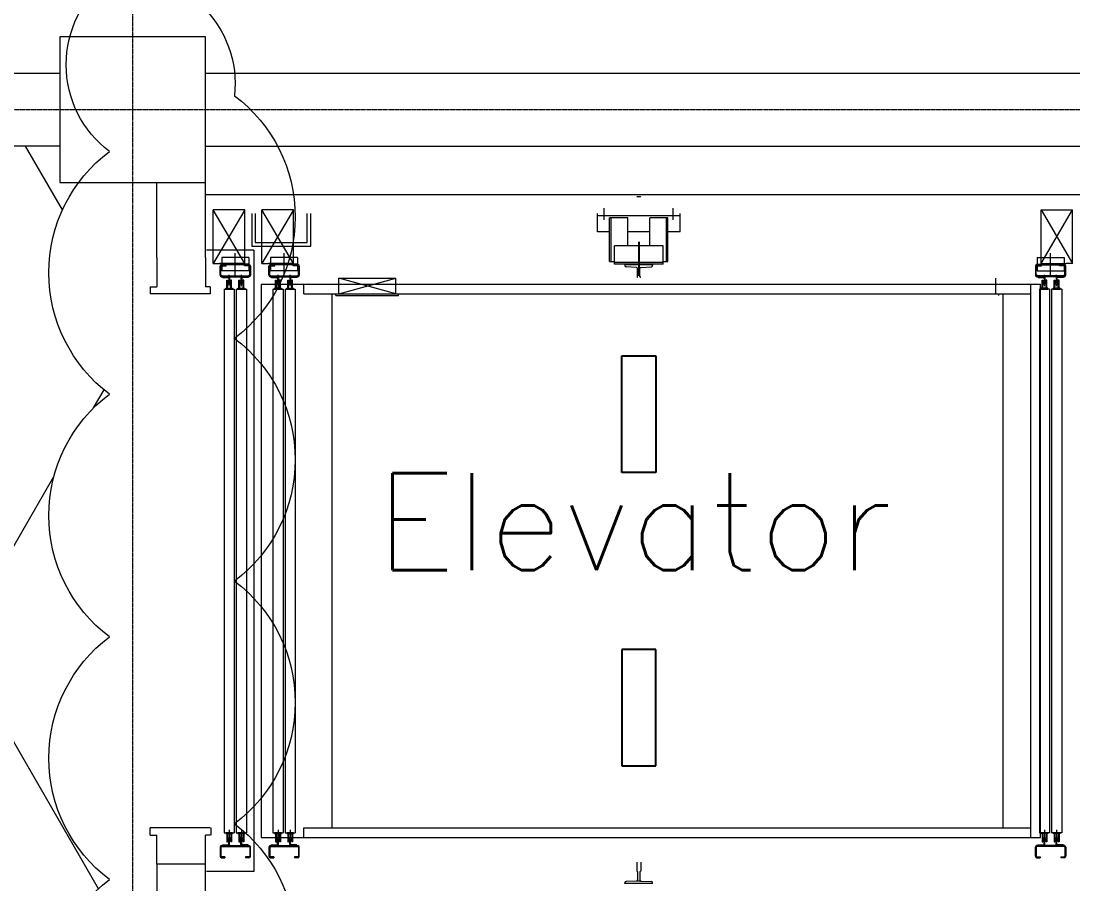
# Model space of a CAD drawing. Extents: x -59767 to 1106559, y -1290 to 1129522.
# Drawn here: x 631579 to 635912, y 465102 to 468658 of the extents above; entities that cross this region are included whole.
import ezdxf

# ---------------------------------------------------------------- set-up
doc = ezdxf.new("R2010")
doc.units = 0
doc.linetypes.add('CENTER', pattern=[2, 1.25, -0.25, 0.25, -0.25])
for name, color, linetype, lineweight in [('COLUMN', 2, 'CONTINUOUS', 9), ('ELEV', 6, 'CONTINUOUS', 9), ('TEXT', 3, 'CONTINUOUS', 9), ('WALL_200', 3, 'CONTINUOUS', 9), ('WALL_300', 7, 'CONTINUOUS', 9), ('중간선', 5, 'CONTINUOUS', 9), ('중심선', 1, 'CENTER', 9)]:
    doc.layers.add(name, color=color, linetype=linetype, lineweight=lineweight)
doc.styles.get("Standard").update_dxf_attribs({"font": 'romans.shx', "bigfont": 'whtgtxt.shx'})

# ---------------------------------------------------------------- blocks, each defined once
blk = doc.blocks.new('column600')
at = {"layer": 'COLUMN', "linetype": 'Continuous'}
blk.add_lwpolyline([(-300, -300), (300, -300), (300, 300), (-300, 300)], close=True, dxfattribs=at)

msp = doc.modelspace()

# ---------------------------------------------------------------- hatches: boundary and pattern name
at = {"layer": '중간선'}
h = msp.add_hatch(dxfattribs=at)
h.set_pattern_fill('DIAMONDS', color=210, scale=400)
h.set_pattern_definition([(60, (0, 0), (-1099.8523, 635), []), (120, (0, 0), (-1099.8523, -635), [])])
h.paths.add_polyline_path([(620038.6, 461592.8), (620340, 461592.8), (625740, 461592.8), (626038.6, 461592.8), (626038.6, 467992.8), (625738.6, 467992.8), (625738.6, 468142.8), (620338.6, 468142.8), (620338.6, 467992.8), (620038.6, 467992.8)])
h.paths.add_polyline_path([(614038.6, 467350.4, 0.297677), (614272.2, 467992.8), (614338.6, 467992.8), (614338.6, 468142.8), (619738.6, 468142.8), (619738.6, 467992.8), (620038.6, 467992.8), (620038.6, 461592.8), (619740, 461592.8), (617934.8, 461592.8), (617934.8, 462261.7), (617934.8, 462381.7), (617963.3, 462381.7), (617963.3, 462411.7), (617715.8, 462411.7), (617715.8, 462381.7), (617734.8, 462381.7), (617734.8, 462261.7), (617734.8, 462231.4), (617539.8, 462231.4), (617539.8, 464792), (617577.9, 464792), (617577.9, 464761.7), (617561.4, 464761.7), (617561.4, 464734.7), (617579.4, 464734.7), (617579.4, 464727.7), (617563.4, 464727.7, 0.308069), (617560.6, 464729.6), (617574.4, 464729.6), (617574.4, 464732.8), (617560.6, 464732.8, 0.414214), (617554.4, 464726.6), (617554.4, 464694.5), (617554.4, 464689, 0.414214), (617560.6, 464682.8), (617563.4, 464682.8), (617563.4, 464681.8, 0.414214), (617565.4, 464679.8), (617586.4, 464679.8, -0.414214), (617590.4, 464675.8), (617590.4, 464668.8), (617585.1, 464668.8), (617581.9, 464668.8), (617581.9, 464631.8), (617581.9, 464631.6), (617570.9, 464631.6), (617570.9, 462391.6), (617577.9, 462391.6), (617581.9, 462391.6), (617581.9, 462354.6), (617585.1, 462354.6), (617590.4, 462354.6), (617590.4, 462345.6, -0.414214), (617586.4, 462341.6), (617565.4, 462341.6, 0.414214), (617563.4, 462339.6), (617563.4, 462337.9, 1.626978), (617563.4, 462326.9, 0.282749), (617566.8, 462332.4, 0.126944), (617566.1, 462335.4), (617591.9, 462335.4), (617593.4, 462335.4), (617640.4, 462335.4), (617667.8, 462335.4, 0.424945), (617670.4, 462326.9, 0.559151), (617679.4, 462332.4, 0.559151), (617670.4, 462337.9), (617670.4, 462339.6, 0.414214), (617668.4, 462341.6), (617647.4, 462341.6, -0.414214), (617643.4, 462345.6), (617643.4, 462354.6), (617651.9, 462354.6), (617651.9, 462356.6), (617651.9, 462388.4), (617655.9, 462388.4), (617655.9, 462391.6), (617662.9, 462391.6), (617662.9, 464631.6), (617655.9, 464631.6), (617655.9, 464635), (617651.9, 464635), (617651.9, 464666.8), (617651.9, 464668.8), (617643.4, 464668.8), (617643.4, 464675.8, -0.414214), (617647.4, 464679.8), (617668.4, 464679.8, 0.414214), (617670.4, 464681.8), (617670.4, 464682.8), (617673.2, 464682.8, 0.414214), (617679.4, 464689), (617679.4, 464694.5), (617679.4, 464726.6, 0.414214), (617673.2, 464732.8), (617659.4, 464732.8), (617659.4, 464729.6), (617673.2, 464729.6, 0.308069), (617670.4, 464727.7, 0.44546), (617672.4, 464723.8), (617672.4, 464691.9, 0.631141), (617671.5, 464686.6), (617670.9, 464686), (617591.9, 464686), (617562.9, 464686), (617562.4, 464686.6, 0.242372), (617563.6, 464689, 0.337188), (617561.4, 464691.9), (617561.4, 464723.8, 0.337188), (617563.6, 464726.6, 0.094132), (617563.4, 464727.7), (617579.4, 464727.7), (617579.4, 464734.7), (617561.4, 464734.7), (617561.4, 464761.7), (617577.9, 464761.7), (617577.9, 464737.8), (617680.9, 464737.8), (617707.9, 464737.8), (617707.9, 464792), (617734.8, 464792), (617734.8, 464761.7), (617734.8, 464641.7), (617715.8, 464641.7), (617715.8, 464611.7), (617963.3, 464611.7), (617963.3, 464641.7), (617934.8, 464641.7), (617934.8, 464761.7), (617934.8, 465511.7), (614188.9, 465511.7, 0.393597), (614038.6, 466350.4, 0.5)])
h.paths.add_polyline_path([(617560.6, 462288.6), (617574.4, 462288.6), (617574.4, 462291.8), (617566.1, 462291.8, 0.126944), (617566.8, 462294.8, 2.414214)], flags=16)
h.paths.add_polyline_path([(617659.4, 462291.8), (617659.4, 462288.6), (617673.2, 462288.6, 0.414214), (617679.4, 462294.8, 1.290803), (617667.8, 462291.8)], flags=16)
h.paths.add_polyline_path([(617667.8, 462291.8, -1.290803), (617679.4, 462294.8, -0.414214), (617673.2, 462288.6, -0.272919), (617667.8, 462291.8), (617673.2, 462291.8, 0.414214), (617676.2, 462294.8, 2.414214), (617673.2, 462291.8)], flags=0)
h.paths.add_polyline_path([(626038.6, 461592.8), (626340, 461592.8), (631694.2, 461592.8, -0.247883), (631943.6, 462120.7, -0.5), (631943.6, 463120.7, -0.5), (631943.6, 464120.7, -0.5), (631943.6, 465120.7, -0.5), (631943.6, 466120.7, -0.5), (631943.6, 467120.7, -0.412527), (631816.4, 467992.8), (631738.6, 467992.8), (631738.6, 468142.8), (626338.6, 468142.8), (626338.6, 467992.8), (626038.6, 467992.8)])
h = msp.add_hatch(dxfattribs=at)
h.set_pattern_fill('ANSI31', color=170, scale=400)
h.paths.add_polyline_path([(636031.7, 467556.8), (636059.7, 467556.8), (636055.7, 467553.4), (636031.7, 467553.4)])
h.paths.add_polyline_path([(636031.7, 465313.4), (636059.7, 465310.2), (636045.7, 465310.2), (636031.7, 465310.2)])
h.paths.add_polyline_path([(635995.7, 465273.3), (635997.2, 465290.4), (635997.2, 465273.3)])
h.paths.add_polyline_path([(650038.6, 454592.8), (650038.6, 460992.8), (650340, 460992.8), (650340, 461292.8), (655740, 461292.8), (655740, 460992.8), (656038.6, 460992.8), (656038.6, 454592.8), (655738.6, 454592.8), (655738.6, 454292.8), (650338.6, 454292.8), (650338.6, 454592.8)])
h.paths.add_polyline_path([(644038.6, 454592.8), (644038.6, 459892.8), (647038.6, 461292.8), (649740, 461292.8), (649740, 460992.8), (650038.6, 460992.8), (650038.6, 454592.8), (649738.6, 454592.8), (649738.6, 454292.8), (644338.6, 454292.8), (644338.6, 454592.8)])
h.paths.add_polyline_path([(656038.6, 454592.8), (656038.6, 460992.8), (656340, 460992.8), (656340, 461292.8), (661740, 461292.8), (661740, 460992.8), (662038.6, 460992.8), (662038.6, 454592.8), (661738.6, 454592.8), (661738.6, 454292.8), (656338.6, 454292.8), (656338.6, 454592.8)])
h.paths.add_polyline_path([(644038.6, 453992.8), (644338.6, 453992.8), (644338.6, 454292.8), (649738.6, 454292.8), (649738.6, 453992.8), (650038.6, 453992.8), (650038.6, 447592.8), (649738.5, 447592.8), (649738.5, 447292.8), (647038.6, 447292.8), (644038.6, 448692.8)])
h.paths.add_polyline_path([(656038.6, 447592.8), (656038.6, 453992.8), (656338.6, 453992.8), (656338.6, 454292.8), (661738.6, 454292.8), (661738.6, 453992.8), (662038.6, 453992.8), (662038.6, 447592.8), (661738.5, 447592.8), (661738.5, 447292.8), (656338.5, 447292.8), (656338.5, 447592.8)])
h.paths.add_polyline_path([(650038.6, 447592.8), (650038.6, 453992.8), (650338.6, 453992.8), (650338.6, 454292.8), (655738.6, 454292.8), (655738.6, 453992.8), (656038.6, 453992.8), (656038.6, 447592.8), (655738.5, 447592.8), (655738.5, 447292.8), (650338.5, 447292.8), (650338.5, 447592.8)])
h.paths.add_polyline_path([(644038.6, 446992.8), (644338.5, 446992.8), (644338.5, 447292.8), (647038.6, 447292.8), (650038.6, 445892.8), (650038.6, 440592.8), (649738.6, 440592.8), (649738.6, 440392.8), (644338.6, 440392.8), (644338.6, 440592.8), (644038.6, 440592.8)])
h.paths.add_polyline_path([(638038.6, 446992.8), (638338.5, 446992.8), (638338.5, 447292.8), (643738.5, 447292.8), (643738.5, 446992.8), (644038.6, 446992.8), (644038.6, 440592.8), (643738.6, 440592.8), (643738.6, 440392.8), (642792.3, 440392.8, 0.278616), (642467.8, 440798.2, 0.5), (641467.8, 440798.2, 0.5), (640467.8, 440798.2, 0.5), (639467.8, 440798.2, 0.5), (639467.8, 440426.3, 0.021131), (639427, 440392.8), (638338.6, 440392.8), (638338.6, 440592.8), (638038.6, 440592.8)])
h.paths.add_polyline_path([(656038.6, 461592.8), (656038.6, 465492.8), (661738.6, 468152.8), (661738.6, 467992.8), (662038.6, 467992.8), (662038.6, 461592.8), (661740, 461592.8), (661740, 461292.8), (656340, 461292.8), (656340, 461592.8)])
h.paths.add_polyline_path([(638038.6, 464592.9), (638038.6, 467992.8), (638338.6, 467992.8), (638338.6, 468142.8), (643738.6, 468142.8), (643738.6, 467992.8), (644038.6, 467992.8), (644038.6, 461592.8), (643740, 461592.8), (643740, 461292.8), (638340, 461292.8), (638340, 461592.8), (638337.3, 461592.8), (638337.3, 464592.9)])
h.paths.add_polyline_path([(656038.6, 446992.8), (656338.5, 446992.8), (656338.5, 447292.8), (661738.5, 447292.8), (661738.5, 446992.8), (662038.6, 446992.8), (662038.6, 440592.8), (661738.6, 440592.8), (661738.6, 440432.8), (656038.6, 443092.8), (656038.6, 446992.8)])
h.paths.add_polyline_path([(644038.6, 467992.8), (644338.6, 467992.8), (644338.6, 468142.8), (649738.6, 468142.8), (649738.6, 467992.8), (650038.6, 467992.8), (650038.6, 462692.8), (647038.6, 461292.8), (644340, 461292.8), (644340, 461592.8), (644038.6, 461592.8)])
h.paths.add_polyline_path([(632524.5, 447292.8), (637738.5, 447292.8), (637738.5, 446992.8), (638038.6, 446992.8), (638038.6, 440592.8), (637738.6, 440592.8), (637738.6, 440392.8), (632508.9, 440392.8, 0.467298), (632458.1, 441350.4, 0.5), (632458.1, 442350.4, 0.5), (632458.1, 443350.4, 0.5), (632458.1, 444350.4, 0.5), (632458.1, 445350.4, 0.5), (632458.1, 446350.4, 0.456784)])
h.paths.add_polyline_path([(632524.5, 461292.8), (637740, 461292.8), (637740, 460992.8), (638038.6, 460992.8), (638038.6, 457092.8), (632644.5, 454575.6, 0.360075), (632458.1, 455350.4, 0.5), (632458.1, 456350.4, 0.5), (632458.1, 457350.4, 0.5), (632458.1, 458350.4, 0.5), (632458.1, 459350.4, 0.5), (632458.1, 460350.4, 0.456779), (632524.5, 461292.8)])
h.paths.add_polyline_path([(632692.9, 453987.5), (638038.6, 451492.8), (638038.6, 447592.8), (637738.5, 447592.8), (637738.5, 447292.8), (632524.5, 447292.8, 0.035181), (632458.1, 447350.4, 0.5), (632458.1, 448350.4, 0.5), (632458.1, 449350.4, 0.5), (632458.1, 450350.4, 0.5), (632458.1, 451350.4, 0.5), (632458.1, 452350.4, 0.5), (632458.1, 453350.4, 0.295297), (632692.9, 453987.5)])
h.paths.add_polyline_path([(638038.6, 454592.8), (638038.6, 457092.8), (640287.3, 458142.2), (640287.3, 457040.8), (641687.3, 457040.8), (641687.3, 456990.8), (641837.3, 456990.8), (641837.3, 457140.8), (641787.3, 457140.8), (641787.3, 458440.8), (641837.3, 458440.8), (641837.3, 458590.8), (641687.3, 458590.8), (641687.3, 458540.8), (641141.5, 458540.8), (644038.6, 459892.8), (644038.6, 454592.8), (643738.6, 454592.8), (643738.6, 454292.8), (638338.6, 454292.8), (638338.6, 454592.8)])
h.paths.add_polyline_path([(638038.6, 453992.8), (638338.6, 453992.8), (638338.6, 454292.8), (643738.6, 454292.8), (643738.6, 453992.8), (644038.6, 453992.8), (644038.6, 448692.8), (638038.6, 451492.8)])
h.paths.add_polyline_path([(650038.6, 440592.8), (650338.6, 440592.8), (650338.6, 440392.8), (655738.6, 440392.8), (655738.6, 440592.8), (656038.6, 440592.8), (656038.6, 443092.8), (650038.6, 445892.8)])
h.paths.add_polyline_path([(656038.6, 465492.8), (656038.6, 467992.8), (655738.6, 467992.8), (655738.6, 468142.8), (650338.6, 468142.8), (650338.6, 467992.8), (650038.6, 467992.8), (650038.6, 462692.8)])
h.paths.add_polyline_path([(638038.6, 451492.8), (644038.6, 448692.8), (644038.6, 447592.8), (643738.5, 447592.8), (643738.5, 447292.8), (638338.5, 447292.8), (638338.5, 447592.8), (638038.6, 447592.8)])
h.paths.add_polyline_path([(638038.6, 457092.8), (638038.6, 460992.8), (638340, 460992.8), (638340, 461292.8), (643740, 461292.8), (643740, 460992.8), (644038.6, 460992.8), (644038.6, 459892.8), (641141.5, 458540.8), (640387.3, 458540.8), (640387.3, 458590.8), (640237.3, 458590.8), (640237.3, 458440.8), (640287.3, 458440.8), (640287.3, 458142.2)])
h.paths.add_polyline_path([(650038.6, 461592.8), (650038.6, 462692.8), (656038.6, 465492.8), (656038.6, 461592.8), (655740, 461592.8), (655740, 461292.8), (650340, 461292.8), (650340, 461592.8), (650038.6, 461592.8)])
h.paths.add_polyline_path([(650038.6, 446992.8), (650338.5, 446992.8), (650338.5, 447292.8), (655738.5, 447292.8), (655738.5, 446992.8), (656038.6, 446992.8), (656038.6, 443092.8), (650038.6, 445892.8)])
h.paths.add_polyline_path([(632458.1, 454350.4, 0.118577), (632644.5, 454575.6), (638038.6, 457092.8), (638038.6, 454592.8), (637738.6, 454592.8), (637738.6, 454292.8), (632524.5, 454292.8, 0.035181)])
h.paths.add_polyline_path([(632524.5, 454292.8), (637738.6, 454292.8), (637738.6, 453992.8), (638038.6, 453992.8), (638038.6, 451492.8), (632692.9, 453987.5, 0.142294), (632524.5, 454292.8)])
h.paths.add_polyline_path([(656038.6, 443092.8), (661738.6, 440432.8), (661738.6, 440392.8), (660693.1, 440392.8, 0.278616), (660368.7, 440798.2, 0.5), (659368.7, 440798.2, 0.5), (658368.7, 440798.2, 0.5), (657368.7, 440798.2, 0.5), (657368.7, 440426.3, 0.021131), (657327.8, 440392.8), (656338.6, 440392.8), (656338.6, 440592.8), (656038.6, 440592.8), (656038.6, 443092.8)])
h.paths.add_polyline_path([(661717.2, 468142.8), (656338.6, 468142.8), (656338.6, 467992.8), (656038.6, 467992.8), (656038.6, 465492.8), (661717.2, 468142.8)])
h.paths.add_polyline_path([(636338.6, 468142.8), (637738.6, 468142.8), (637738.6, 467992.8), (638038.6, 467992.8), (638038.6, 464592.9), (636338.6, 464592.9), (636338.6, 465183.5), (636338.6, 465261.8), (636338.6, 465303.5), (636367.1, 465303.5), (636367.1, 465333.5), (636119.6, 465333.5), (636119.6, 465303.5), (636138.6, 465303.5), (636138.6, 465261.8), (636138.6, 465183.5), (636138.6, 465153.2), (635943.6, 465153.2), (635943.6, 467713.8), (636079.7, 467713.8), (636111.7, 467659.6), (636083.2, 467648.4), (636080, 467610.8, -0.414214), (636072.2, 467601.6), (636047.5, 467588.6), (636055.7, 467590.6), (636059.7, 467556.8), (636055.7, 467556.8), (636031.7, 467553.4), (636059.7, 467556.8), (636066.7, 467553.4), (636059.7, 465310.2), (636045.7, 465313.4), (636031.7, 465310.2), (636059.7, 465310.2), (636045.7, 465310.2), (636044, 465294.4), (636044.2, 465273.3), (636044.2, 465257.2), (636072.2, 465263.4), (636055.7, 465276.4), (636059.7, 465310.2), (636066.7, 465313.4), (636059.7, 467556.8), (636055.7, 467556.8), (636047.5, 467588.6), (636051.2, 467601.6), (636080, 467610.8, -0.414214), (636083.2, 467610.8), (636084.7, 467659.6), (636111.7, 467659.6), (636111.7, 467713.8), (636138.6, 467713.8), (636138.6, 467683.5), (636138.6, 467563.5), (636119.6, 467563.5), (636119.6, 467533.5), (636367.1, 467533.5), (636367.1, 467563.5), (636338.6, 467563.5), (636338.6, 467683.5)])
h.paths.add_polyline_path([(647038.6, 461292.8), (650038.6, 462692.8), (650038.6, 461592.8), (649740, 461592.8), (649740, 461292.8), (647038.6, 461292.8)])
h.paths.add_polyline_path([(644038.6, 447592.8), (644038.6, 447292.8), (644338.5, 447292.8), (647038.6, 447292.8), (644038.6, 448692.8), (644038.6, 447592.8)])
h.paths.add_polyline_path([(644038.6, 447292.8), (644038.6, 447592.8), (644338.5, 447592.8), (644338.5, 447292.8)], flags=16)
h.paths.add_polyline_path([(647038.6, 447292.8), (649738.5, 447292.8), (649738.5, 446992.8), (650038.6, 446992.8), (650038.6, 445892.8), (647038.6, 447292.8)])

# ---------------------------------------------------------------- linework, layer by layer
at = {"layer": 'ELEV', "color": 6}
for p, q in [((634116.6, 467933.5), (634115.6, 467934.5)), ((634130.6, 467933.5), (634116.6, 467933.5)), ((634130.6, 467933.5), (634131.6, 467934.5)), ((632500.5, 467879.6), (632370.5, 467659.6)), ((632500.5, 467659.6), (632370.5, 467879.6)), ((632370.5, 467659.6), (632370.5, 467879.6)), ((632500.5, 467879.6), (632370.5, 467879.6)), ((632500.5, 467659.6), (632500.5, 467879.6)), ((632529.1, 467864.6), (632529.1, 467731.1)), ((632544.1, 467864.6), (632544.1, 467745.9)), ((632701.5, 467879.6), (632571.5, 467879.6)), ((632701.5, 467879.6), (632571.5, 467659.6)), ((632701.5, 467659.6), (632571.5, 467879.6)), ((632571.5, 467659.6), (632571.5, 467879.6)), ((632701.5, 467659.6), (632701.5, 467879.6)), ((632758.3, 467745.9), (632758.3, 467864.6)), ((632773.3, 467731.1), (632773.3, 467864.6)), ((633953.6, 467789.6), (633953.6, 467864.6)), ((633981.4, 467838.8), (633981.4, 467887.7)), ((634265.9, 467838.8), (634265.9, 467887.7)), ((634293.6, 467789.6), (634293.6, 467864.6)), ((635780.8, 467879.6), (635910.8, 467879.6)), ((635780.8, 467879.6), (635910.8, 467659.6)), ((635780.8, 467659.6), (635910.8, 467879.6)), ((635780.8, 467659.6), (635780.8, 467879.6)), ((635910.8, 467659.6), (635910.8, 467879.6)), ((634293.6, 467855.6), (633953.6, 467855.6)), ((634078.6, 467847.1), (634003.6, 467847.1)), ((634003.6, 467666.6), (634003.6, 467847.1)), ((634009.6, 467666.6), (634009.6, 467847.1)), ((634078.6, 467731.6), (634078.6, 467847.1)), ((634168.6, 467731.6), (634168.6, 467847.1)), ((634243.6, 467847.1), (634168.6, 467847.1)), ((634237.6, 467666.6), (634237.6, 467847.1)), ((634243.6, 467666.6), (634243.6, 467847.1)), ((634003.6, 467789.6), (633953.6, 467789.6)), ((634168.6, 467789.6), (634078.6, 467789.6)), ((634293.6, 467789.6), (634243.6, 467789.6)), ((632529.1, 467731.1), (632773.3, 467731.1)), ((632544.1, 467745.9), (632758.3, 467745.9)), ((634223.6, 467731.6), (634023.6, 467731.6)), ((634023.6, 467656.6), (634023.6, 467731.6)), ((634223.6, 467656.6), (634223.6, 467731.6)), ((632538.6, 467713.8), (632343.6, 467713.8)), ((632461.5, 467607), (632461.5, 467702.2)), ((632538.6, 467713.8), (632538.6, 465153.2)), ((632662.5, 467607), (632662.5, 467702.2)), ((635819.8, 467607), (635819.8, 467702.2)), ((632138.6, 467683.5), (632138.6, 467563.5)), ((632338.6, 467683.5), (632338.6, 467563.5)), ((632370.5, 467659.6), (632397.5, 467659.6)), ((632500.5, 467659.6), (632397.5, 467659.6)), ((632399, 467610.8), (632399, 467648.4)), ((632402.2, 467610.8), (632402.2, 467648.4)), ((632405.2, 467654.6), (632419, 467654.6)), ((632405.2, 467651.4), (632419, 467651.4)), ((632517, 467683.5), (632406, 467683.5)), ((632406, 467683.5), (632406, 467656.5)), ((632406, 467656.5), (632424, 467656.5)), ((632406, 467649.5), (632424, 467649.5)), ((632406, 467649.5), (632406, 467629.5)), ((632513, 467653), (632411.4, 467653)), ((632419, 467651.4), (632419, 467654.6)), ((632424, 467649.5), (632424, 467656.5)), ((632499, 467649.5), (632499, 467656.5)), ((632517, 467656.5), (632499, 467656.5)), ((632517, 467649.5), (632499, 467649.5)), ((632517.8, 467654.6), (632504, 467654.6)), ((632504, 467651.4), (632504, 467654.6)), ((632517.8, 467651.4), (632504, 467651.4)), ((632517, 467683.5), (632517, 467656.5)), ((632517, 467649.5), (632517, 467629.5)), ((632520.8, 467610.8), (632520.8, 467648.4)), ((632524, 467648.4), (632524, 467610.8)), ((632571.5, 467659.6), (632598.5, 467659.6)), ((632701.5, 467659.6), (632598.5, 467659.6)), ((632600, 467610.8), (632600, 467648.4)), ((632603.2, 467610.8), (632603.2, 467648.4)), ((632606.2, 467654.6), (632620, 467654.6)), ((632606.2, 467651.4), (632620, 467651.4)), ((632607, 467683.5), (632607, 467656.5)), ((632718, 467683.5), (632607, 467683.5)), ((632607, 467656.5), (632625, 467656.5)), ((632607, 467649.5), (632607, 467629.5)), ((632607, 467649.5), (632625, 467649.5)), ((632714, 467653), (632612.4, 467653)), ((632620, 467651.4), (632620, 467654.6)), ((632625, 467649.5), (632625, 467656.5)), ((632718, 467656.5), (632700, 467656.5)), ((632700, 467649.5), (632700, 467656.5)), ((632718, 467649.5), (632700, 467649.5)), ((632705, 467651.4), (632705, 467654.6)), ((632718.8, 467654.6), (632705, 467654.6)), ((632718.8, 467651.4), (632705, 467651.4)), ((632718, 467683.5), (632718, 467656.5)), ((632718, 467649.5), (632718, 467629.5)), ((632721.8, 467610.8), (632721.8, 467648.4)), ((632725, 467648.4), (632725, 467610.8)), ((634003.6, 467666.6), (634023.6, 467666.6)), ((634223.6, 467662.6), (634023.6, 467662.6)), ((634223.6, 467656.6), (634023.6, 467656.6)), ((634180.6, 467653.6), (634066.6, 467653.6)), ((634066.6, 467653.6), (634066.6, 467650.3)), ((634114.2, 467642.8), (634071.3, 467645.3)), ((634133.1, 467642.8), (634175.9, 467645.3)), ((634180.6, 467653.6), (634180.6, 467650.3)), ((634223.6, 467666.6), (634243.6, 467666.6)), ((635757.3, 467648.4), (635757.3, 467610.8)), ((635760.5, 467610.8), (635760.5, 467648.4)), ((635763.5, 467654.6), (635777.3, 467654.6)), ((635763.5, 467651.4), (635777.3, 467651.4)), ((635764.3, 467683.5), (635764.3, 467656.5)), ((635764.3, 467683.5), (635875.3, 467683.5)), ((635764.3, 467656.5), (635782.3, 467656.5)), ((635764.3, 467649.5), (635764.3, 467629.5)), ((635764.3, 467649.5), (635782.3, 467649.5)), ((635768.3, 467653), (635869.8, 467653)), ((635777.3, 467651.4), (635777.3, 467654.6)), ((635780.8, 467659.6), (635883.8, 467659.6)), ((635782.3, 467649.5), (635782.3, 467656.5)), ((635875.3, 467656.5), (635857.3, 467656.5)), ((635857.3, 467649.5), (635857.3, 467656.5)), ((635875.3, 467649.5), (635857.3, 467649.5)), ((635862.3, 467651.4), (635862.3, 467654.6)), ((635876.1, 467654.6), (635862.3, 467654.6)), ((635876.1, 467651.4), (635862.3, 467651.4)), ((635875.3, 467683.5), (635875.3, 467656.5)), ((635875.3, 467649.5), (635875.3, 467629.5)), ((635879.1, 467610.8), (635879.1, 467648.4)), ((635882.3, 467610.8), (635882.3, 467648.4)), ((635910.8, 467659.6), (635883.8, 467659.6)), ((632402.5, 467612.8), (632407.5, 467607.8)), ((632405.2, 467607.8), (632517.8, 467607.8)), ((632405.2, 467604.6), (632517.8, 467604.6)), ((632517, 467629.5), (632406, 467629.5)), ((632408, 467604.6), (632438, 467604.6)), ((632408, 467604.6), (632408, 467603.6)), ((632410, 467601.6), (632431, 467601.6)), ((632436.5, 467566.3), (632436.5, 467611.7)), ((632438, 467604.6), (632438, 467574.6)), ((632485, 467604.6), (632485, 467574.6)), ((632515, 467604.6), (632485, 467604.6)), ((632486.5, 467566.3), (632486.5, 467611.7)), ((632513, 467601.6), (632492, 467601.6)), ((632515, 467604.6), (632515, 467603.6)), ((632515.5, 467607.8), (632520.5, 467612.8)), ((632603.5, 467612.8), (632608.5, 467607.8)), ((632606.2, 467607.8), (632718.8, 467607.8)), ((632606.2, 467604.6), (632718.8, 467604.6)), ((632718, 467629.5), (632607, 467629.5)), ((632609, 467604.6), (632609, 467603.6)), ((632609, 467604.6), (632639, 467604.6)), ((632611, 467601.6), (632632, 467601.6)), ((632637.5, 467566.3), (632637.5, 467611.7)), ((632639, 467604.6), (632639, 467574.6)), ((632686, 467604.6), (632686, 467574.6)), ((632716, 467604.6), (632686, 467604.6)), ((632687.5, 467566.3), (632687.5, 467611.7)), ((632714, 467601.6), (632693, 467601.6)), ((632716, 467604.6), (632716, 467603.6)), ((632716.5, 467607.8), (632721.5, 467612.8)), ((632887.8, 467598), (633122.4, 467598)), ((633122.4, 467533.5), (632887.8, 467598)), ((632887.8, 467533.5), (633122.4, 467598)), ((632887.8, 467533.5), (632887.8, 467598)), ((633122.4, 467533.5), (633122.4, 467598)), ((634116.4, 467602.6), (634115.6, 467602.6)), ((634118.9, 467605.1), (634118.9, 467637.8)), ((634128.4, 467605.1), (634128.4, 467637.8)), ((634131.6, 467602.6), (634130.9, 467602.6)), ((635594.4, 467533.5), (635594.4, 467598)), ((635765.8, 467607.8), (635760.8, 467612.8)), ((635876.1, 467607.8), (635763.5, 467607.8)), ((635876.1, 467604.6), (635763.5, 467604.6)), ((635764.3, 467629.5), (635875.3, 467629.5)), ((635766.3, 467604.6), (635796.3, 467604.6)), ((635766.3, 467604.6), (635766.3, 467603.6)), ((635768.3, 467601.6), (635789.3, 467601.6)), ((635794.8, 467566.3), (635794.8, 467611.7)), ((635796.3, 467604.6), (635796.3, 467574.6)), ((635843.3, 467604.6), (635843.3, 467574.6)), ((635873.3, 467604.6), (635843.3, 467604.6)), ((635844.8, 467566.3), (635844.8, 467611.7)), ((635871.3, 467601.6), (635850.3, 467601.6)), ((635873.3, 467604.6), (635873.3, 467603.6)), ((635878.8, 467612.8), (635873.8, 467607.8)), ((632110.2, 467563.5), (632110.2, 467533.5)), ((632110.2, 467563.5), (632138.6, 467563.5)), ((632357.6, 467563.5), (632338.6, 467563.5)), ((632357.6, 467563.5), (632357.6, 467533.5)), ((632422.5, 467553.6), (632422.5, 467556.8)), ((632422.5, 467556.8), (632450.5, 467556.8)), ((632426.5, 467556.8), (632426.5, 467590.6)), ((632426.5, 467590.6), (632429.7, 467590.6)), ((632429.7, 467556.8), (632429.7, 467590.6)), ((632429.7, 467588.6), (632434.8, 467588.6)), ((632434.8, 467572.6), (632434.8, 467588.6)), ((632438.3, 467572.6), (632434.8, 467572.6)), ((632435, 467597.6), (632435, 467576.6)), ((632437, 467574.6), (632438, 467574.6)), ((632438.3, 467572.6), (632438.3, 467588.6)), ((632443.3, 467588.6), (632438.3, 467588.6)), ((632443.3, 467556.8), (632443.3, 467590.6)), ((632446.5, 467590.6), (632443.3, 467590.6)), ((632446.5, 467556.8), (632446.5, 467590.6)), ((632450.5, 467556.8), (632450.5, 467553.6)), ((632472.5, 467553.6), (632472.5, 467556.8)), ((632472.5, 467556.8), (632500.5, 467556.8)), ((632476.5, 467556.8), (632476.5, 467590.6)), ((632476.5, 467590.6), (632479.7, 467590.6)), ((632479.7, 467556.8), (632479.7, 467590.6)), ((632479.7, 467588.6), (632484.8, 467588.6)), ((632484.8, 467572.6), (632484.8, 467588.6)), ((632488.3, 467572.6), (632484.8, 467572.6)), ((632486, 467574.6), (632485, 467574.6)), ((632488, 467597.6), (632488, 467576.6)), ((632488.3, 467572.6), (632488.3, 467588.6)), ((632493.3, 467588.6), (632488.3, 467588.6)), ((632493.3, 467556.8), (632493.3, 467590.6)), ((632496.5, 467590.6), (632493.3, 467590.6)), ((632496.5, 467556.8), (632496.5, 467590.6)), ((632500.5, 467556.8), (632500.5, 467553.6)), ((632568.6, 467573.5), (632568.6, 465293.5)), ((632568.6, 467573.5), (635778.6, 467573.5)), ((632623.5, 467556.8), (632651.5, 467556.8)), ((632623.5, 467553.6), (632623.5, 467556.8)), ((632627.5, 467556.8), (632627.5, 467590.6)), ((632627.5, 467590.6), (632630.7, 467590.6)), ((632630.7, 467556.8), (632630.7, 467590.6)), ((632630.7, 467588.6), (632635.7, 467588.6)), ((632635.7, 467572.6), (632635.7, 467588.6)), ((632639.2, 467572.6), (632635.7, 467572.6)), ((632636, 467597.6), (632636, 467576.6)), ((632638, 467574.6), (632639, 467574.6)), ((632639.2, 467572.6), (632639.2, 467588.6)), ((632644.3, 467588.6), (632639.2, 467588.6)), ((632644.3, 467556.8), (632644.3, 467590.6)), ((632647.5, 467590.6), (632644.3, 467590.6)), ((632647.5, 467556.8), (632647.5, 467590.6)), ((632651.5, 467556.8), (632651.5, 467553.6)), ((632655.3, 467573.5), (632995.3, 467573.5)), ((632673.5, 467556.8), (632701.5, 467556.8)), ((632673.5, 467553.6), (632673.5, 467556.8)), ((632677.5, 467556.8), (632677.5, 467590.6)), ((632677.5, 467590.6), (632680.7, 467590.6)), ((632680.7, 467556.8), (632680.7, 467590.6)), ((632680.7, 467588.6), (632685.7, 467588.6)), ((632685.7, 467572.6), (632685.7, 467588.6)), ((632689.2, 467572.6), (632685.7, 467572.6)), ((632687, 467574.6), (632686, 467574.6)), ((632689, 467597.6), (632689, 467576.6)), ((632689.2, 467572.6), (632689.2, 467588.6)), ((632694.3, 467588.6), (632689.2, 467588.6)), ((632694.3, 467556.8), (632694.3, 467590.6)), ((632697.5, 467590.6), (632694.3, 467590.6)), ((632697.5, 467556.8), (632697.5, 467590.6)), ((632701.5, 467556.8), (632701.5, 467553.6)), ((632743.6, 467533.5), (632743.6, 467573.5)), ((635738.6, 465293.5), (635738.6, 467573.5)), ((635738.6, 467533.5), (635738.6, 467573.5)), ((635778.6, 465293.5), (635778.6, 467573.5)), ((635808.8, 467556.8), (635780.8, 467556.8)), ((635780.8, 467556.8), (635780.8, 467553.6)), ((635784.8, 467556.8), (635784.8, 467590.6)), ((635784.8, 467590.6), (635788, 467590.6)), ((635788, 467556.8), (635788, 467590.6)), ((635788, 467588.6), (635793, 467588.6)), ((635793, 467572.6), (635793, 467588.6)), ((635793, 467572.6), (635796.5, 467572.6)), ((635793.3, 467597.6), (635793.3, 467576.6)), ((635795.3, 467574.6), (635796.3, 467574.6)), ((635796.5, 467572.6), (635796.5, 467588.6)), ((635801.6, 467588.6), (635796.5, 467588.6)), ((635801.6, 467556.8), (635801.6, 467590.6)), ((635804.8, 467590.6), (635801.6, 467590.6)), ((635804.8, 467556.8), (635804.8, 467590.6)), ((635808.8, 467553.6), (635808.8, 467556.8)), ((635858.8, 467556.8), (635830.8, 467556.8)), ((635830.8, 467556.8), (635830.8, 467553.6)), ((635834.8, 467556.8), (635834.8, 467590.6)), ((635834.8, 467590.6), (635838, 467590.6)), ((635838, 467556.8), (635838, 467590.6)), ((635838, 467588.6), (635843, 467588.6)), ((635843, 467572.6), (635843, 467588.6)), ((635843, 467572.6), (635846.5, 467572.6)), ((635844.3, 467574.6), (635843.3, 467574.6)), ((635846.3, 467597.6), (635846.3, 467576.6)), ((635846.5, 467572.6), (635846.5, 467588.6)), ((635851.6, 467588.6), (635846.5, 467588.6)), ((635851.6, 467556.8), (635851.6, 467590.6)), ((635854.8, 467590.6), (635851.6, 467590.6)), ((635854.8, 467556.8), (635854.8, 467590.6)), ((635858.8, 467553.6), (635858.8, 467556.8)), ((632357.6, 467533.5), (632110.2, 467533.5)), ((632415.5, 467553.6), (632415.5, 465313.4)), ((632415.5, 467553.4), (632457.5, 467553.4)), ((632450.5, 467553.6), (632422.5, 467553.6)), ((632457.5, 467553.6), (632457.5, 465313.4)), ((632465.5, 467553.6), (632465.5, 465313.4)), ((632465.5, 467553.4), (632507.5, 467553.4)), ((632500.5, 467553.6), (632472.5, 467553.6)), ((632507.5, 467553.6), (632507.5, 465313.4)), ((632616.5, 467553.6), (632616.5, 465313.4)), ((632616.5, 467553.4), (632658.5, 467553.4)), ((632651.5, 467553.6), (632623.5, 467553.6)), ((632658.5, 467553.6), (632658.5, 465313.4)), ((632666.5, 467553.6), (632666.5, 465313.4)), ((632666.5, 467553.4), (632708.5, 467553.4)), ((632701.5, 467553.6), (632673.5, 467553.6)), ((632708.5, 467553.6), (632708.5, 465313.4)), ((632743.6, 467533.5), (635738.6, 467533.5)), ((632859.5, 467533.5), (632859.5, 465333.5)), ((632875.8, 467527.5), (632875.8, 467533.5)), ((632875.8, 467533.5), (633134.4, 467533.5)), ((632875.8, 467527.5), (633134.4, 467527.5)), ((633134.4, 467527.5), (633134.4, 467533.5)), ((635606.4, 467527.5), (635606.4, 467533.5)), ((635622.8, 467533.5), (635622.8, 465333.5)), ((635773.8, 467553.6), (635773.8, 465313.4)), ((635815.8, 467553.4), (635773.8, 467553.4)), ((635780.8, 467553.6), (635808.8, 467553.6)), ((635815.8, 467553.6), (635815.8, 465313.4)), ((635823.8, 467553.6), (635823.8, 465313.4)), ((635865.8, 467553.4), (635823.8, 467553.4)), ((635830.8, 467553.6), (635858.8, 467553.6)), ((635865.8, 467553.6), (635865.8, 465313.4)), ((632357.6, 465333.5), (632110.2, 465333.5)), ((632110.2, 465303.5), (632110.2, 465333.5)), ((632110.2, 465303.5), (632110.2, 465333.5)), ((632110.2, 465303.5), (632138.6, 465303.5)), ((632110.2, 465303.5), (632138.6, 465303.5)), ((632138.6, 465183.5), (632138.6, 465303.5)), ((632357.6, 465303.5), (632338.6, 465303.5)), ((632338.6, 465183.5), (632338.6, 465303.5)), ((632357.6, 465303.5), (632338.6, 465303.5)), ((632362.6, 465303.5), (632362.6, 465333.5)), ((632362.6, 465303.5), (632362.6, 465333.5)), ((632415.5, 465313.4), (632457.5, 465313.4)), ((632450.5, 465313.4), (632422.5, 465313.4)), ((632422.5, 465313.4), (632422.5, 465310.2)), ((632422.5, 465310.2), (632450.5, 465310.2)), ((632426.5, 465310.2), (632426.5, 465276.4)), ((632429.7, 465310.2), (632429.7, 465276.4)), ((632436.5, 465325.3), (632436.5, 465273.3)), ((632443.3, 465310.2), (632443.3, 465276.4)), ((632446.5, 465310.2), (632446.5, 465276.4)), ((632450.5, 465310.2), (632450.5, 465313.4)), ((632465.5, 465313.4), (632507.5, 465313.4)), ((632500.5, 465313.4), (632472.5, 465313.4)), ((632472.5, 465313.4), (632472.5, 465310.2)), ((632472.5, 465310.2), (632500.5, 465310.2)), ((632476.5, 465310.2), (632476.5, 465276.4)), ((632479.7, 465310.2), (632479.7, 465276.4)), ((632486.5, 465325.3), (632486.5, 465273.3)), ((632493.3, 465310.2), (632493.3, 465276.4)), ((632496.5, 465310.2), (632496.5, 465276.4)), ((632500.5, 465310.2), (632500.5, 465313.4)), ((632616.5, 465313.4), (632658.5, 465313.4)), ((632623.5, 465313.4), (632623.5, 465310.2)), ((632651.5, 465313.4), (632623.5, 465313.4)), ((632623.5, 465310.2), (632651.5, 465310.2)), ((632627.5, 465310.2), (632627.5, 465276.4)), ((632630.7, 465310.2), (632630.7, 465276.4)), ((632637.5, 465325.3), (632637.5, 465273.3)), ((632644.3, 465310.2), (632644.3, 465276.4)), ((632647.5, 465310.2), (632647.5, 465276.4)), ((632651.5, 465310.2), (632651.5, 465313.4)), ((632666.5, 465313.4), (632708.5, 465313.4)), ((632673.5, 465313.4), (632673.5, 465310.2)), ((632701.5, 465313.4), (632673.5, 465313.4)), ((632673.5, 465310.2), (632701.5, 465310.2)), ((632677.5, 465310.2), (632677.5, 465276.4)), ((632680.7, 465310.2), (632680.7, 465276.4)), ((632687.5, 465325.3), (632687.5, 465273.3)), ((632694.3, 465310.2), (632694.3, 465276.4)), ((632697.5, 465310.2), (632697.5, 465276.4)), ((632701.5, 465310.2), (632701.5, 465313.4)), ((632743.6, 465333.5), (635738.6, 465333.5)), ((632743.6, 465293.5), (632743.6, 465333.5)), ((635738.6, 465293.5), (635738.6, 465333.5)), ((635815.8, 465313.4), (635773.8, 465313.4)), ((635780.8, 465310.2), (635780.8, 465313.4)), ((635780.8, 465313.4), (635808.8, 465313.4)), ((635808.8, 465310.2), (635780.8, 465310.2)), ((635784.8, 465310.2), (635784.8, 465276.4)), ((635788, 465310.2), (635788, 465276.4)), ((635794.8, 465325.3), (635794.8, 465273.3)), ((635801.6, 465310.2), (635801.6, 465276.4)), ((635804.8, 465310.2), (635804.8, 465276.4)), ((635808.8, 465313.4), (635808.8, 465310.2)), ((635865.8, 465313.4), (635823.8, 465313.4)), ((635830.8, 465310.2), (635830.8, 465313.4)), ((635830.8, 465313.4), (635858.8, 465313.4)), ((635858.8, 465310.2), (635830.8, 465310.2)), ((635834.8, 465310.2), (635834.8, 465276.4)), ((635838, 465310.2), (635838, 465276.4)), ((635844.8, 465325.3), (635844.8, 465273.3)), ((635851.6, 465310.2), (635851.6, 465276.4)), ((635854.8, 465310.2), (635854.8, 465276.4)), ((635858.8, 465313.4), (635858.8, 465310.2)), ((632405.2, 465260.4), (632517.8, 465260.4)), ((632408, 465260.4), (632408, 465261.4)), ((632408, 465260.4), (632438, 465260.4)), ((632410, 465263.4), (632431, 465263.4)), ((632426.5, 465276.4), (632429.7, 465276.4)), ((632429.7, 465278.4), (632434.8, 465278.4)), ((632438.3, 465294.4), (632434.8, 465294.4)), ((632434.8, 465294.4), (632434.8, 465278.4)), ((632435, 465267.4), (632435, 465288.4)), ((632437, 465290.4), (632438, 465290.4)), ((632438, 465260.4), (632438, 465290.4)), ((632438.3, 465294.4), (632438.3, 465278.4)), ((632443.3, 465278.4), (632438.3, 465278.4)), ((632446.5, 465276.4), (632443.3, 465276.4)), ((632476.5, 465276.4), (632479.7, 465276.4)), ((632479.7, 465278.4), (632484.8, 465278.4)), ((632488.3, 465294.4), (632484.8, 465294.4)), ((632484.8, 465294.4), (632484.8, 465278.4)), ((632485, 465260.4), (632485, 465290.4)), ((632486, 465290.4), (632485, 465290.4)), ((632515, 465260.4), (632485, 465260.4)), ((632488, 465267.4), (632488, 465288.4)), ((632488.3, 465294.4), (632488.3, 465278.4)), ((632493.3, 465278.4), (632488.3, 465278.4)), ((632513, 465263.4), (632492, 465263.4)), ((632496.5, 465276.4), (632493.3, 465276.4)), ((632515, 465260.4), (632515, 465261.4)), ((632568.6, 465293.5), (635778.6, 465293.5)), ((632606.2, 465260.4), (632718.8, 465260.4)), ((632609, 465260.4), (632609, 465261.4)), ((632609, 465260.4), (632639, 465260.4)), ((632611, 465263.4), (632632, 465263.4)), ((632627.5, 465276.4), (632630.7, 465276.4)), ((632630.7, 465278.4), (632635.7, 465278.4)), ((632635.7, 465294.4), (632635.7, 465278.4)), ((632639.2, 465294.4), (632635.7, 465294.4)), ((632636, 465267.4), (632636, 465288.4)), ((632638, 465290.4), (632639, 465290.4)), ((632639, 465260.4), (632639, 465290.4)), ((632639.2, 465294.4), (632639.2, 465278.4)), ((632644.3, 465278.4), (632639.2, 465278.4)), ((632647.5, 465276.4), (632644.3, 465276.4)), ((632677.5, 465276.4), (632680.7, 465276.4)), ((632680.7, 465278.4), (632685.7, 465278.4)), ((632685.7, 465294.4), (632685.7, 465278.4)), ((632689.2, 465294.4), (632685.7, 465294.4)), ((632686, 465260.4), (632686, 465290.4)), ((632687, 465290.4), (632686, 465290.4)), ((632716, 465260.4), (632686, 465260.4)), ((632689, 465267.4), (632689, 465288.4)), ((632689.2, 465294.4), (632689.2, 465278.4)), ((632694.3, 465278.4), (632689.2, 465278.4)), ((632714, 465263.4), (632693, 465263.4)), ((632697.5, 465276.4), (632694.3, 465276.4)), ((632716, 465260.4), (632716, 465261.4)), ((635876.1, 465260.4), (635763.5, 465260.4)), ((635766.3, 465260.4), (635766.3, 465261.4)), ((635766.3, 465260.4), (635796.3, 465260.4)), ((635768.3, 465263.4), (635789.3, 465263.4)), ((635784.8, 465276.4), (635788, 465276.4)), ((635788, 465278.4), (635793, 465278.4)), ((635793, 465294.4), (635793, 465278.4)), ((635793, 465294.4), (635796.5, 465294.4)), ((635793.3, 465267.4), (635793.3, 465288.4)), ((635795.3, 465290.4), (635796.3, 465290.4)), ((635796.3, 465260.4), (635796.3, 465290.4)), ((635796.5, 465294.4), (635796.5, 465278.4)), ((635801.6, 465278.4), (635796.5, 465278.4)), ((635804.8, 465276.4), (635801.6, 465276.4)), ((635834.8, 465276.4), (635838, 465276.4)), ((635838, 465278.4), (635843, 465278.4)), ((635843, 465294.4), (635843, 465278.4)), ((635843, 465294.4), (635846.5, 465294.4)), ((635843.3, 465260.4), (635843.3, 465290.4)), ((635844.3, 465290.4), (635843.3, 465290.4)), ((635873.3, 465260.4), (635843.3, 465260.4)), ((635846.3, 465267.4), (635846.3, 465288.4)), ((635846.5, 465294.4), (635846.5, 465278.4)), ((635851.6, 465278.4), (635846.5, 465278.4)), ((635871.3, 465263.4), (635850.3, 465263.4)), ((635854.8, 465276.4), (635851.6, 465276.4)), ((635873.3, 465260.4), (635873.3, 465261.4)), ((632399, 465254.2), (632399, 465216.6)), ((632402.2, 465254.2), (632402.2, 465216.6)), ((632405.2, 465257.2), (632517.8, 465257.2)), ((632520.8, 465254.2), (632520.8, 465216.6)), ((632524, 465216.6), (632524, 465254.2)), ((632600, 465254.2), (632600, 465216.6)), ((632603.2, 465254.2), (632603.2, 465216.6)), ((632606.2, 465257.2), (632718.8, 465257.2)), ((632721.8, 465254.2), (632721.8, 465216.6)), ((632725, 465216.6), (632725, 465254.2)), ((635757.3, 465216.6), (635757.3, 465254.2)), ((635760.5, 465254.2), (635760.5, 465216.6)), ((635876.1, 465257.2), (635763.5, 465257.2)), ((635879.1, 465254.2), (635879.1, 465216.6)), ((635882.3, 465254.2), (635882.3, 465216.6)), ((632419, 465213.6), (632405.2, 465213.6)), ((632405.2, 465210.4), (632419, 465210.4)), ((632419, 465213.6), (632419, 465210.4)), ((632517.8, 465213.6), (632504, 465213.6)), ((632504, 465213.6), (632504, 465210.4)), ((632517.8, 465210.4), (632504, 465210.4)), ((632620, 465213.6), (632606.2, 465213.6)), ((632606.2, 465210.4), (632620, 465210.4)), ((632620, 465213.6), (632620, 465210.4)), ((632718.8, 465213.6), (632705, 465213.6)), ((632705, 465213.6), (632705, 465210.4)), ((632718.8, 465210.4), (632705, 465210.4)), ((634115.6, 465191.9), (634115.6, 465154.9)), ((634131.6, 465191.9), (634131.6, 465154.9)), ((635763.5, 465213.6), (635777.3, 465213.6)), ((635763.5, 465210.4), (635777.3, 465210.4)), ((635777.3, 465213.6), (635777.3, 465210.4)), ((635862.3, 465213.6), (635876.1, 465213.6)), ((635862.3, 465213.6), (635862.3, 465210.4)), ((635876.1, 465210.4), (635862.3, 465210.4)), ((632538.6, 465153.2), (632343.6, 465153.2)), ((634116.4, 465154.9), (634115.6, 465154.9)), ((634118.9, 465152.4), (634118.9, 465119.6)), ((634128.4, 465152.4), (634128.4, 465119.6)), ((634131.6, 465154.9), (634130.9, 465154.9)), ((634066.6, 465103.9), (634066.6, 465107.2)), ((634180.6, 465103.9), (634066.6, 465103.9)), ((634114.2, 465114.6), (634071.3, 465112.2)), ((634116.6, 465114.6), (634115.6, 465113.6)), ((634130.6, 465114.6), (634116.6, 465114.6)), ((634130.6, 465114.6), (634131.6, 465113.6)), ((634133.1, 465114.6), (634175.9, 465112.2)), ((634180.6, 465103.9), (634180.6, 465107.2))]:
    msp.add_line(p, q, dxfattribs=at)
at = {"layer": 'ELEV', "color": 6, "lineweight": -2}
for p, q in [((634123.6, 467748.6), (634123.6, 467608.6)), ((634053.6, 467278.5), (634193.6, 467278.5)), ((634053.6, 466798.5), (634053.6, 467278.5)), ((634193.6, 467278.5), (634193.6, 466798.5)), ((634193.6, 466798.5), (634053.6, 466798.5)), ((634053.6, 466068.5), (634053.6, 465588.5)), ((634193.6, 466068.5), (634053.6, 466068.5)), ((634193.6, 465588.5), (634193.6, 466068.5)), ((634053.6, 465588.5), (634193.6, 465588.5))]:
    msp.add_line(p, q, dxfattribs=at)
at = {"layer": 'ELEV', "color": 6}
for centre, radius, start, end in [((632405.2, 467648.4), 6.2, 90, 180), ((632405.2, 467648.4), 3, 90, 180), ((632517.8, 467648.4), 6.2, 0, 90), ((632517.8, 467648.4), 3, 0, 90), ((632606.2, 467648.4), 6.2, 90, 180), ((632606.2, 467648.4), 3, 90, 180), ((632718.8, 467648.4), 6.2, 0, 90), ((632718.8, 467648.4), 3, 0, 90), ((634071.6, 467650.3), 5, 180, 266.7139), ((634113.9, 467637.8), 5, 0, 86.7139), ((634133.4, 467637.8), 5, 93.2861, 180), ((634175.6, 467650.3), 5, 273.2861, 0), ((635763.5, 467648.4), 6.2, 90, 180), ((635763.5, 467648.4), 3, 90, 180), ((635876.1, 467648.4), 6.2, 0, 90), ((635876.1, 467648.4), 3, 0, 90), ((632405.2, 467610.8), 6.2, 180, 270), ((632405.2, 467610.8), 3, 180, 270), ((632410, 467603.6), 2, 180, 270), ((632431, 467597.6), 4, 0, 90), ((632492, 467597.6), 4, 90, 180), ((632513, 467603.6), 2, 270, 0), ((632517.8, 467610.8), 3, 270, 0), ((632517.8, 467610.8), 6.2, 270, 0), ((632606.2, 467610.8), 6.2, 180, 270), ((632606.2, 467610.8), 3, 180, 270), ((632611, 467603.6), 2, 180, 270), ((632632, 467597.6), 4, 0, 90), ((632693, 467597.6), 4, 90, 180), ((632714, 467603.6), 2, 270, 0), ((632718.8, 467610.8), 6.2, 270, 0), ((632718.8, 467610.8), 3, 270, 0), ((634116.4, 467605.1), 2.5, 270, 0), ((634130.9, 467605.1), 2.5, 180, 270), ((635763.5, 467610.8), 6.2, 180, 270), ((635763.5, 467610.8), 3, 180, 270), ((635768.3, 467603.6), 2, 180, 270), ((635789.3, 467597.6), 4, 0, 90), ((635850.3, 467597.6), 4, 90, 180), ((635871.3, 467603.6), 2, 270, 0), ((635876.1, 467610.8), 6.2, 270, 0), ((635876.1, 467610.8), 3, 270, 0), ((632437, 467576.6), 2, 180, 270), ((632486, 467576.6), 2, 270, 0), ((632638, 467576.6), 2, 180, 270), ((632687, 467576.6), 2, 270, 0), ((635795.3, 467576.6), 2, 180, 270), ((635844.3, 467576.6), 2, 270, 0), ((632405.2, 465254.2), 6.2, 90, 180), ((632410, 465261.4), 2, 90, 180), ((632431, 465267.4), 4, 270, 0), ((632437, 465288.4), 2, 90, 180), ((632486, 465288.4), 2, 0, 90), ((632492, 465267.4), 4, 180, 270), ((632513, 465261.4), 2, 0, 90), ((632517.8, 465254.2), 6.2, 0, 90), ((632606.2, 465254.2), 6.2, 90, 180), ((632611, 465261.4), 2, 90, 180), ((632632, 465267.4), 4, 270, 0), ((632638, 465288.4), 2, 90, 180), ((632687, 465288.4), 2, 0, 90), ((632693, 465267.4), 4, 180, 270), ((632714, 465261.4), 2, 0, 90), ((632718.8, 465254.2), 6.2, 0, 90), ((635763.5, 465254.2), 6.2, 90, 180), ((635768.3, 465261.4), 2, 90, 180), ((635789.3, 465267.4), 4, 270, 0), ((635795.3, 465288.4), 2, 90, 180), ((635844.3, 465288.4), 2, 0, 90), ((635850.3, 465267.4), 4, 180, 270), ((635871.3, 465261.4), 2, 0, 90), ((635876.1, 465254.2), 6.2, 0, 90), ((632405.2, 465216.6), 6.2, 180, 270), ((632405.2, 465254.2), 3, 90, 180), ((632405.2, 465216.6), 3, 180, 270), ((632517.8, 465254.2), 3, 0, 90), ((632517.8, 465216.6), 6.2, 270, 0), ((632517.8, 465216.6), 3, 270, 0), ((632606.2, 465216.6), 6.2, 180, 270), ((632606.2, 465254.2), 3, 90, 180), ((632606.2, 465216.6), 3, 180, 270), ((632718.8, 465254.2), 3, 0, 90), ((632718.8, 465216.6), 3, 270, 0), ((632718.8, 465216.6), 6.2, 270, 0), ((635763.5, 465216.6), 6.2, 180, 270), ((635763.5, 465254.2), 3, 90, 180), ((635763.5, 465216.6), 3, 180, 270), ((635876.1, 465254.2), 3, 0, 90), ((635876.1, 465216.6), 3, 270, 0), ((635876.1, 465216.6), 6.2, 270, 0), ((634116.4, 465152.4), 2.5, 0, 90), ((634130.9, 465152.4), 2.5, 90, 180), ((634071.6, 465107.2), 5, 93.2861, 180), ((634113.9, 465119.6), 5, 273.2861, 0), ((634133.4, 465119.6), 5, 180, 266.7139), ((634175.6, 465107.2), 5, 0, 86.7139)]:
    msp.add_arc(centre, radius, start, end, dxfattribs=at)
at = {"layer": 'WALL_200', "ltscale": 0.5}
for p, q in [((632343.6, 468142.8), (636338.6, 468142.8)), ((632138.6, 467683.5), (632138.6, 467992.8)), ((632338.6, 467683.5), (632338.6, 467992.8)), ((632338.6, 467942.8), (636138.6, 467942.8))]:
    msp.add_line(p, q, dxfattribs=at)
msp.add_lwpolyline([(632338.6, 464592.9), (632338.6, 465183.5), (632138.6, 465183.5), (632138.6, 464591.5)], dxfattribs=at)
at = {"layer": 'WALL_300', "linetype": 'Continuous', "lineweight": 9}
for p, q in [((632338.6, 468442.8), (637738.6, 468442.8)), ((632338.6, 468142.8), (637738.6, 468142.8))]:
    msp.add_line(p, q, dxfattribs=at)
msp.add_lwpolyline([(626338.6, 468442.8), (631738.6, 468442.8), (631738.6, 468142.8), (626338.6, 468142.8)], close=True, dxfattribs=at)
at = {"layer": '중간선', "color": 10}
msp.add_lwpolyline([(631943.6, 461120.7, -0.5), (631943.6, 462120.7, -0.5), (631943.6, 463120.7, -0.5), (631943.6, 464120.7, -0.5), (631943.6, 465120.7, -0.5), (631943.6, 466120.7, -0.5), (631943.6, 467120.7, -0.5), (631943.6, 468120.7, -0.5), (631943.6, 468835.8, -0.5), (632458.1, 468350.4, -0.5), (632458.1, 467350.4, -0.5), (632458.1, 466350.4, -0.5), (632458.1, 465350.4, -0.5), (632458.1, 464350.4, -0.5), (632458.1, 463350.4, -0.5), (632458.1, 462350.4, -0.5), (632458.1, 461350.4, -0.5), (632458.1, 460350.4, -0.5)], format="xyb", dxfattribs=at)
at = {"layer": '중심선'}
for p, q in [((632038.6, 469140.2), (632038.6, 405642.8)), ((694688.6, 468292.8), (602038.6, 468292.8))]:
    msp.add_line(p, q, dxfattribs=at)

# ---------------------------------------------------------------- block references
at = {"layer": 'COLUMN', "linetype": 'Continuous'}
msp.add_blockref('column600', (632038.6, 468292.8), dxfattribs=at)

# ---------------------------------------------------------------- texts
at = {"layer": 'TEXT', "lineweight": 9}
msp.add_text('Elevator', height=400, dxfattribs=at).set_placement((633041, 466395.3))

doc.saveas('drawing.dxf')
